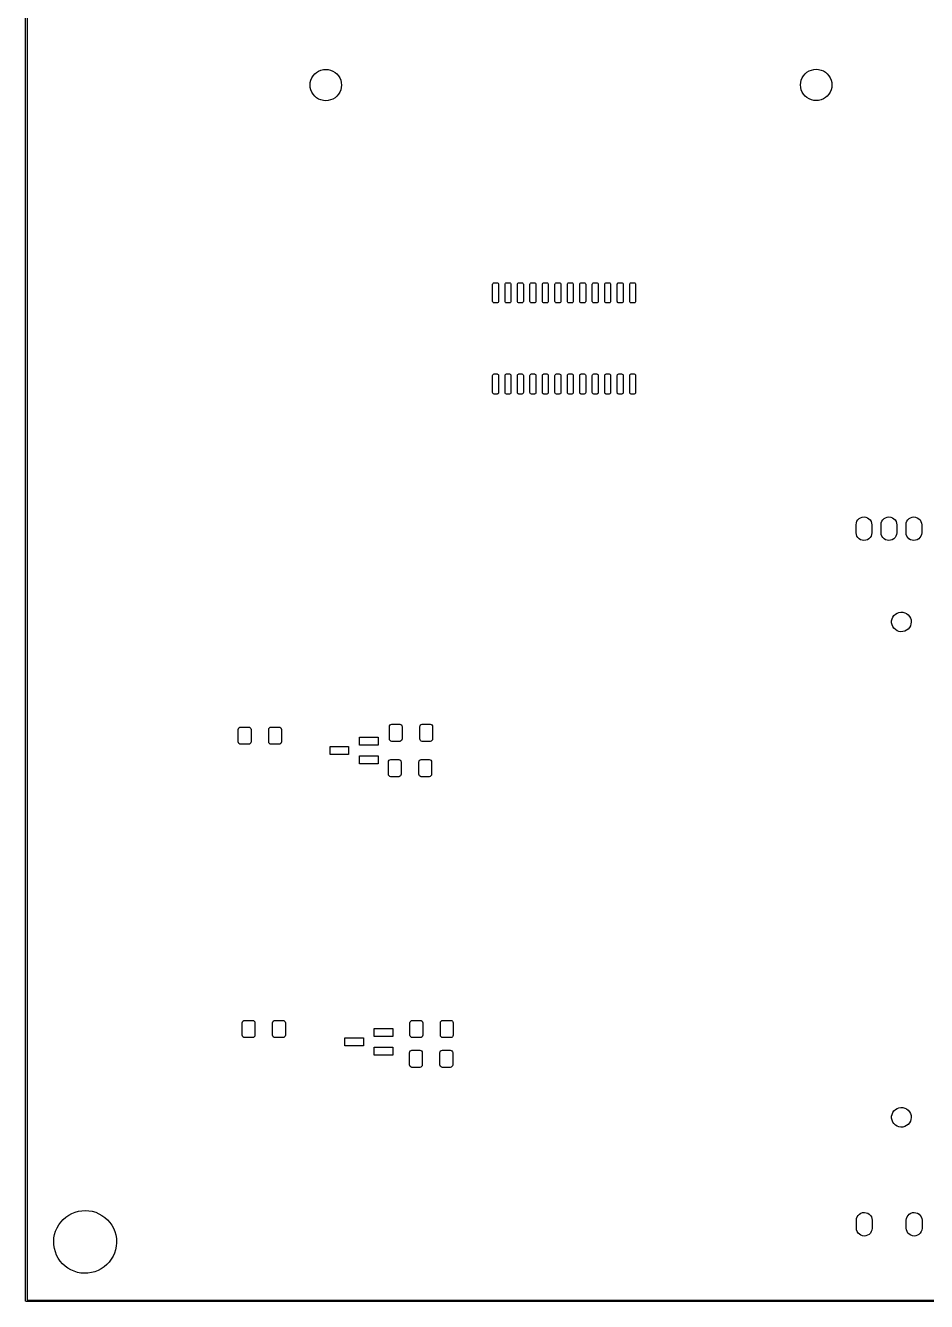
# Model space of a CAD drawing. Extents: x 0 to 360, y 0 to 260.
# Drawn here: x -0.1 to 91.7, y -0.1 to 130 of the extents above; entities that cross this region are included whole.
import ezdxf

# ---------------------------------------------------------------- set-up
doc = ezdxf.new("R2010")
doc.units = 0
doc.layers.add('BLACK', color=7, linetype='CONTINUOUS')

msp = doc.modelspace()

# ---------------------------------------------------------------- linework, layer by layer
at = {"layer": 'BLACK', "linetype": 'CONTINUOUS'}
for p, q in [((-0.075, 0), (-0.075, 260)), ((0.075, 259.925), (0.075, 0.075)), ((29.2256, 124.87), (29.3886, 125.061)), ((29.3886, 125.061), (29.5795, 125.224)), ((29.5795, 125.224), (29.7936, 125.356)), ((29.7936, 125.356), (30.0256, 125.452)), ((30.0256, 125.452), (30.2697, 125.51)), ((30.2697, 125.51), (30.52, 125.53)), ((30.52, 125.53), (30.7703, 125.51)), ((30.7703, 125.51), (31.0144, 125.452)), ((31.0144, 125.452), (31.2464, 125.356)), ((31.2464, 125.356), (31.4605, 125.224)), ((31.4605, 125.224), (31.6514, 125.061)), ((31.6514, 125.061), (31.8144, 124.87)), ((79.0644, 124.666), (79.1956, 124.88)), ((79.1956, 124.88), (79.3586, 125.071)), ((79.3586, 125.071), (79.5495, 125.234)), ((79.5495, 125.234), (79.7636, 125.366)), ((79.7636, 125.366), (79.9956, 125.462)), ((79.9956, 125.462), (80.2397, 125.52)), ((80.2397, 125.52), (80.49, 125.54)), ((80.49, 125.54), (80.7403, 125.52)), ((80.7403, 125.52), (80.9844, 125.462)), ((80.9844, 125.462), (81.2164, 125.366)), ((81.2164, 125.366), (81.4305, 125.234)), ((81.4305, 125.234), (81.6214, 125.071)), ((81.6214, 125.071), (81.7844, 124.88)), ((81.7844, 124.88), (81.9156, 124.666)), ((28.92, 123.93), (28.9397, 124.18)), ((28.9397, 123.68), (28.92, 123.93)), ((28.9397, 124.18), (28.9983, 124.424)), ((28.9983, 123.436), (28.9397, 123.68)), ((28.9983, 124.424), (29.0944, 124.656)), ((29.0944, 124.656), (29.2256, 124.87)), ((31.8144, 124.87), (31.9456, 124.656)), ((31.9456, 124.656), (32.0417, 124.424)), ((32.0417, 124.424), (32.1003, 124.18)), ((32.1003, 123.68), (32.0417, 123.436)), ((32.1003, 124.18), (32.12, 123.93)), ((32.12, 123.93), (32.1003, 123.68)), ((78.89, 123.94), (78.9097, 124.19)), ((78.9097, 123.69), (78.89, 123.94)), ((78.9097, 124.19), (78.9683, 124.434)), ((78.9683, 123.446), (78.9097, 123.69)), ((78.9683, 124.434), (79.0644, 124.666)), ((81.9156, 124.666), (82.0117, 124.434)), ((82.0117, 124.434), (82.0703, 124.19)), ((82.0703, 123.69), (82.0117, 123.446)), ((82.0703, 124.19), (82.09, 123.94)), ((82.09, 123.94), (82.0703, 123.69)), ((29.0944, 123.204), (28.9983, 123.436)), ((29.2256, 122.99), (29.0944, 123.204)), ((29.3886, 122.799), (29.2256, 122.99)), ((29.5795, 122.636), (29.3886, 122.799)), ((29.7936, 122.504), (29.5795, 122.636)), ((30.0256, 122.408), (29.7936, 122.504)), ((30.2697, 122.35), (30.0256, 122.408)), ((30.52, 122.33), (30.2697, 122.35)), ((30.7703, 122.35), (30.52, 122.33)), ((31.0144, 122.408), (30.7703, 122.35)), ((31.2464, 122.504), (31.0144, 122.408)), ((31.4605, 122.636), (31.2464, 122.504)), ((31.6514, 122.799), (31.4605, 122.636)), ((31.8144, 122.99), (31.6514, 122.799)), ((31.9456, 123.204), (31.8144, 122.99)), ((32.0417, 123.436), (31.9456, 123.204)), ((79.0644, 123.214), (78.9683, 123.446)), ((79.1956, 123), (79.0644, 123.214)), ((79.3586, 122.809), (79.1956, 123)), ((79.5495, 122.646), (79.3586, 122.809)), ((79.7636, 122.514), (79.5495, 122.646)), ((79.9956, 122.418), (79.7636, 122.514)), ((80.2397, 122.36), (79.9956, 122.418)), ((80.49, 122.34), (80.2397, 122.36)), ((80.7403, 122.36), (80.49, 122.34)), ((80.9844, 122.418), (80.7403, 122.36)), ((81.2164, 122.514), (80.9844, 122.418)), ((81.4305, 122.646), (81.2164, 122.514)), ((81.6214, 122.809), (81.4305, 122.646)), ((81.7844, 123), (81.6214, 122.809)), ((81.9156, 123.214), (81.7844, 123)), ((82.0117, 123.446), (81.9156, 123.214)), ((47.515, 103.625), (47.5264, 103.682)), ((47.515, 101.875), (47.515, 103.625)), ((47.5264, 103.682), (47.5589, 103.731)), ((47.5589, 103.731), (47.6076, 103.764)), ((47.6076, 103.764), (47.665, 103.775)), ((47.665, 103.775), (47.965, 103.775)), ((47.965, 103.775), (48.0224, 103.764)), ((48.0224, 103.764), (48.0711, 103.731)), ((48.0711, 103.731), (48.1036, 103.682)), ((48.1036, 103.682), (48.115, 103.625)), ((48.115, 103.625), (48.115, 101.875)), ((48.785, 103.625), (48.7964, 103.682)), ((48.785, 101.875), (48.785, 103.625)), ((48.7964, 103.682), (48.8289, 103.731)), ((48.8289, 103.731), (48.8776, 103.764)), ((48.8776, 103.764), (48.935, 103.775)), ((48.935, 103.775), (49.235, 103.775)), ((49.235, 103.775), (49.2924, 103.764)), ((49.2924, 103.764), (49.3411, 103.731)), ((49.3411, 103.731), (49.3736, 103.682)), ((49.3736, 103.682), (49.385, 103.625)), ((49.385, 103.625), (49.385, 101.875)), ((50.055, 103.625), (50.0664, 103.682)), ((50.055, 101.875), (50.055, 103.625)), ((50.0664, 103.682), (50.0989, 103.731)), ((50.0989, 103.731), (50.1476, 103.764)), ((50.1476, 103.764), (50.205, 103.775)), ((50.205, 103.775), (50.505, 103.775)), ((50.505, 103.775), (50.5624, 103.764)), ((50.5624, 103.764), (50.6111, 103.731)), ((50.6111, 103.731), (50.6436, 103.682)), ((50.6436, 103.682), (50.655, 103.625)), ((50.655, 103.625), (50.655, 101.875)), ((51.325, 103.625), (51.3364, 103.682)), ((51.325, 101.875), (51.325, 103.625)), ((51.3364, 103.682), (51.3689, 103.731)), ((51.3689, 103.731), (51.4176, 103.764)), ((51.4176, 103.764), (51.475, 103.775)), ((51.475, 103.775), (51.775, 103.775)), ((51.775, 103.775), (51.8324, 103.764)), ((51.8324, 103.764), (51.8811, 103.731)), ((51.8811, 103.731), (51.9136, 103.682)), ((51.9136, 103.682), (51.925, 103.625)), ((51.925, 103.625), (51.925, 101.875)), ((52.595, 103.625), (52.6064, 103.682)), ((52.595, 101.875), (52.595, 103.625)), ((52.6064, 103.682), (52.6389, 103.731)), ((52.6389, 103.731), (52.6876, 103.764)), ((52.6876, 103.764), (52.745, 103.775)), ((52.745, 103.775), (53.045, 103.775)), ((53.045, 103.775), (53.1024, 103.764)), ((53.1024, 103.764), (53.1511, 103.731)), ((53.1511, 103.731), (53.1836, 103.682)), ((53.1836, 103.682), (53.195, 103.625)), ((53.195, 103.625), (53.195, 101.875)), ((53.865, 103.625), (53.8764, 103.682)), ((53.865, 101.875), (53.865, 103.625)), ((53.8764, 103.682), (53.9089, 103.731)), ((53.9089, 103.731), (53.9576, 103.764)), ((53.9576, 103.764), (54.015, 103.775)), ((54.015, 103.775), (54.315, 103.775)), ((54.315, 103.775), (54.3724, 103.764)), ((54.3724, 103.764), (54.4211, 103.731)), ((54.4211, 103.731), (54.4536, 103.682)), ((54.4536, 103.682), (54.465, 103.625)), ((54.465, 103.625), (54.465, 101.875)), ((55.135, 103.625), (55.1464, 103.682)), ((55.135, 101.875), (55.135, 103.625)), ((55.1464, 103.682), (55.1789, 103.731)), ((55.1789, 103.731), (55.2276, 103.764)), ((55.2276, 103.764), (55.285, 103.775)), ((55.285, 103.775), (55.585, 103.775)), ((55.585, 103.775), (55.6424, 103.764)), ((55.6424, 103.764), (55.6911, 103.731)), ((55.6911, 103.731), (55.7236, 103.682)), ((55.7236, 103.682), (55.735, 103.625)), ((55.735, 103.625), (55.735, 101.875)), ((56.405, 103.625), (56.4164, 103.682)), ((56.405, 101.875), (56.405, 103.625)), ((56.4164, 103.682), (56.4489, 103.731)), ((56.4489, 103.731), (56.4976, 103.764)), ((56.4976, 103.764), (56.555, 103.775)), ((56.555, 103.775), (56.855, 103.775)), ((56.855, 103.775), (56.9124, 103.764)), ((56.9124, 103.764), (56.9611, 103.731)), ((56.9611, 103.731), (56.9936, 103.682)), ((56.9936, 103.682), (57.005, 103.625)), ((57.005, 103.625), (57.005, 101.875)), ((57.675, 103.625), (57.6864, 103.682)), ((57.675, 101.875), (57.675, 103.625)), ((57.6864, 103.682), (57.7189, 103.731)), ((57.7189, 103.731), (57.7676, 103.764)), ((57.7676, 103.764), (57.825, 103.775)), ((57.825, 103.775), (58.125, 103.775)), ((58.125, 103.775), (58.1824, 103.764)), ((58.1824, 103.764), (58.2311, 103.731)), ((58.2311, 103.731), (58.2636, 103.682)), ((58.2636, 103.682), (58.275, 103.625)), ((58.275, 103.625), (58.275, 101.875)), ((58.945, 103.625), (58.9564, 103.682)), ((58.945, 101.875), (58.945, 103.625)), ((58.9564, 103.682), (58.9889, 103.731)), ((58.9889, 103.731), (59.0376, 103.764)), ((59.0376, 103.764), (59.095, 103.775)), ((59.095, 103.775), (59.395, 103.775)), ((59.395, 103.775), (59.4524, 103.764)), ((59.4524, 103.764), (59.5011, 103.731)), ((59.5011, 103.731), (59.5336, 103.682)), ((59.5336, 103.682), (59.545, 103.625)), ((59.545, 103.625), (59.545, 101.875)), ((60.215, 103.625), (60.2264, 103.682)), ((60.215, 101.875), (60.215, 103.625)), ((60.2264, 103.682), (60.2589, 103.731)), ((60.2589, 103.731), (60.3076, 103.764)), ((60.3076, 103.764), (60.365, 103.775)), ((60.365, 103.775), (60.665, 103.775)), ((60.665, 103.775), (60.7224, 103.764)), ((60.7224, 103.764), (60.7711, 103.731)), ((60.7711, 103.731), (60.8036, 103.682)), ((60.8036, 103.682), (60.815, 103.625)), ((60.815, 103.625), (60.815, 101.875)), ((61.485, 103.625), (61.4964, 103.682)), ((61.485, 101.875), (61.485, 103.625)), ((61.4964, 103.682), (61.5289, 103.731)), ((61.5289, 103.731), (61.5776, 103.764)), ((61.5776, 103.764), (61.635, 103.775)), ((61.635, 103.775), (61.935, 103.775)), ((61.935, 103.775), (61.9924, 103.764)), ((61.9924, 103.764), (62.0411, 103.731)), ((62.0411, 103.731), (62.0736, 103.682)), ((62.0736, 103.682), (62.085, 103.625)), ((62.085, 103.625), (62.085, 101.875)), ((47.5264, 101.818), (47.515, 101.875)), ((47.5589, 101.769), (47.5264, 101.818)), ((47.6076, 101.736), (47.5589, 101.769)), ((47.665, 101.725), (47.6076, 101.736)), ((47.965, 101.725), (47.665, 101.725)), ((48.0224, 101.736), (47.965, 101.725)), ((48.0711, 101.769), (48.0224, 101.736)), ((48.1036, 101.818), (48.0711, 101.769)), ((48.115, 101.875), (48.1036, 101.818)), ((48.7964, 101.818), (48.785, 101.875)), ((48.8289, 101.769), (48.7964, 101.818)), ((48.8776, 101.736), (48.8289, 101.769)), ((48.935, 101.725), (48.8776, 101.736)), ((49.235, 101.725), (48.935, 101.725)), ((49.2924, 101.736), (49.235, 101.725)), ((49.3411, 101.769), (49.2924, 101.736)), ((49.3736, 101.818), (49.3411, 101.769)), ((49.385, 101.875), (49.3736, 101.818)), ((50.0664, 101.818), (50.055, 101.875)), ((50.0989, 101.769), (50.0664, 101.818)), ((50.1476, 101.736), (50.0989, 101.769)), ((50.205, 101.725), (50.1476, 101.736)), ((50.505, 101.725), (50.205, 101.725)), ((50.5624, 101.736), (50.505, 101.725)), ((50.6111, 101.769), (50.5624, 101.736)), ((50.6436, 101.818), (50.6111, 101.769)), ((50.655, 101.875), (50.6436, 101.818)), ((51.3364, 101.818), (51.325, 101.875)), ((51.3689, 101.769), (51.3364, 101.818)), ((51.4176, 101.736), (51.3689, 101.769)), ((51.475, 101.725), (51.4176, 101.736)), ((51.775, 101.725), (51.475, 101.725)), ((51.8324, 101.736), (51.775, 101.725)), ((51.8811, 101.769), (51.8324, 101.736)), ((51.9136, 101.818), (51.8811, 101.769)), ((51.925, 101.875), (51.9136, 101.818)), ((52.6064, 101.818), (52.595, 101.875)), ((52.6389, 101.769), (52.6064, 101.818)), ((52.6876, 101.736), (52.6389, 101.769)), ((52.745, 101.725), (52.6876, 101.736)), ((53.045, 101.725), (52.745, 101.725)), ((53.1024, 101.736), (53.045, 101.725)), ((53.1511, 101.769), (53.1024, 101.736)), ((53.1836, 101.818), (53.1511, 101.769)), ((53.195, 101.875), (53.1836, 101.818)), ((53.8764, 101.818), (53.865, 101.875)), ((53.9089, 101.769), (53.8764, 101.818)), ((53.9576, 101.736), (53.9089, 101.769)), ((54.015, 101.725), (53.9576, 101.736)), ((54.315, 101.725), (54.015, 101.725)), ((54.3724, 101.736), (54.315, 101.725)), ((54.4211, 101.769), (54.3724, 101.736)), ((54.4536, 101.818), (54.4211, 101.769)), ((54.465, 101.875), (54.4536, 101.818)), ((55.1464, 101.818), (55.135, 101.875)), ((55.1789, 101.769), (55.1464, 101.818)), ((55.2276, 101.736), (55.1789, 101.769)), ((55.285, 101.725), (55.2276, 101.736)), ((55.585, 101.725), (55.285, 101.725)), ((55.6424, 101.736), (55.585, 101.725)), ((55.6911, 101.769), (55.6424, 101.736)), ((55.7236, 101.818), (55.6911, 101.769)), ((55.735, 101.875), (55.7236, 101.818)), ((56.4164, 101.818), (56.405, 101.875)), ((56.4489, 101.769), (56.4164, 101.818)), ((56.4976, 101.736), (56.4489, 101.769)), ((56.555, 101.725), (56.4976, 101.736)), ((56.855, 101.725), (56.555, 101.725)), ((56.9124, 101.736), (56.855, 101.725)), ((56.9611, 101.769), (56.9124, 101.736)), ((56.9936, 101.818), (56.9611, 101.769)), ((57.005, 101.875), (56.9936, 101.818)), ((57.6864, 101.818), (57.675, 101.875)), ((57.7189, 101.769), (57.6864, 101.818)), ((57.7676, 101.736), (57.7189, 101.769)), ((57.825, 101.725), (57.7676, 101.736)), ((58.125, 101.725), (57.825, 101.725)), ((58.1824, 101.736), (58.125, 101.725)), ((58.2311, 101.769), (58.1824, 101.736)), ((58.2636, 101.818), (58.2311, 101.769)), ((58.275, 101.875), (58.2636, 101.818)), ((58.9564, 101.818), (58.945, 101.875)), ((58.9889, 101.769), (58.9564, 101.818)), ((59.0376, 101.736), (58.9889, 101.769)), ((59.095, 101.725), (59.0376, 101.736)), ((59.395, 101.725), (59.095, 101.725)), ((59.4524, 101.736), (59.395, 101.725)), ((59.5011, 101.769), (59.4524, 101.736)), ((59.5336, 101.818), (59.5011, 101.769)), ((59.545, 101.875), (59.5336, 101.818)), ((60.2264, 101.818), (60.215, 101.875)), ((60.2589, 101.769), (60.2264, 101.818)), ((60.3076, 101.736), (60.2589, 101.769)), ((60.365, 101.725), (60.3076, 101.736)), ((60.665, 101.725), (60.365, 101.725)), ((60.7224, 101.736), (60.665, 101.725)), ((60.7711, 101.769), (60.7224, 101.736)), ((60.8036, 101.818), (60.7711, 101.769)), ((60.815, 101.875), (60.8036, 101.818)), ((61.4964, 101.818), (61.485, 101.875)), ((61.5289, 101.769), (61.4964, 101.818)), ((61.5776, 101.736), (61.5289, 101.769)), ((61.635, 101.725), (61.5776, 101.736)), ((61.935, 101.725), (61.635, 101.725)), ((61.9924, 101.736), (61.935, 101.725)), ((62.0411, 101.769), (61.9924, 101.736)), ((62.0736, 101.818), (62.0411, 101.769)), ((62.085, 101.875), (62.0736, 101.818)), ((47.515, 94.325), (47.5264, 94.3824)), ((47.515, 92.575), (47.515, 94.325)), ((47.5264, 94.3824), (47.5589, 94.4311)), ((47.5589, 94.4311), (47.6076, 94.4636)), ((47.6076, 94.4636), (47.665, 94.475)), ((47.665, 94.475), (47.965, 94.475)), ((47.965, 94.475), (48.0224, 94.4636)), ((48.0224, 94.4636), (48.0711, 94.4311)), ((48.0711, 94.4311), (48.1036, 94.3824)), ((48.1036, 94.3824), (48.115, 94.325)), ((48.115, 94.325), (48.115, 92.575)), ((48.785, 94.325), (48.7964, 94.3824)), ((48.785, 92.575), (48.785, 94.325)), ((48.7964, 94.3824), (48.8289, 94.4311)), ((48.8289, 94.4311), (48.8776, 94.4636)), ((48.8776, 94.4636), (48.935, 94.475)), ((48.935, 94.475), (49.235, 94.475)), ((49.235, 94.475), (49.2924, 94.4636)), ((49.2924, 94.4636), (49.3411, 94.4311)), ((49.3411, 94.4311), (49.3736, 94.3824)), ((49.3736, 94.3824), (49.385, 94.325)), ((49.385, 94.325), (49.385, 92.575)), ((50.055, 94.325), (50.0664, 94.3824)), ((50.055, 92.575), (50.055, 94.325)), ((50.0664, 94.3824), (50.0989, 94.4311)), ((50.0989, 94.4311), (50.1476, 94.4636)), ((50.1476, 94.4636), (50.205, 94.475)), ((50.205, 94.475), (50.505, 94.475)), ((50.505, 94.475), (50.5624, 94.4636)), ((50.5624, 94.4636), (50.6111, 94.4311)), ((50.6111, 94.4311), (50.6436, 94.3824)), ((50.6436, 94.3824), (50.655, 94.325)), ((50.655, 94.325), (50.655, 92.575)), ((51.325, 94.325), (51.3364, 94.3824)), ((51.325, 92.575), (51.325, 94.325)), ((51.3364, 94.3824), (51.3689, 94.4311)), ((51.3689, 94.4311), (51.4176, 94.4636)), ((51.4176, 94.4636), (51.475, 94.475)), ((51.475, 94.475), (51.775, 94.475)), ((51.775, 94.475), (51.8324, 94.4636)), ((51.8324, 94.4636), (51.8811, 94.4311)), ((51.8811, 94.4311), (51.9136, 94.3824)), ((51.9136, 94.3824), (51.925, 94.325)), ((51.925, 94.325), (51.925, 92.575)), ((52.595, 94.325), (52.6064, 94.3824)), ((52.595, 92.575), (52.595, 94.325)), ((52.6064, 94.3824), (52.6389, 94.4311)), ((52.6389, 94.4311), (52.6876, 94.4636)), ((52.6876, 94.4636), (52.745, 94.475)), ((52.745, 94.475), (53.045, 94.475)), ((53.045, 94.475), (53.1024, 94.4636)), ((53.1024, 94.4636), (53.1511, 94.4311)), ((53.1511, 94.4311), (53.1836, 94.3824)), ((53.1836, 94.3824), (53.195, 94.325)), ((53.195, 94.325), (53.195, 92.575)), ((53.865, 94.325), (53.8764, 94.3824)), ((53.865, 92.575), (53.865, 94.325)), ((53.8764, 94.3824), (53.9089, 94.4311)), ((53.9089, 94.4311), (53.9576, 94.4636)), ((53.9576, 94.4636), (54.015, 94.475)), ((54.015, 94.475), (54.315, 94.475)), ((54.315, 94.475), (54.3724, 94.4636)), ((54.3724, 94.4636), (54.4211, 94.4311)), ((54.4211, 94.4311), (54.4536, 94.3824)), ((54.4536, 94.3824), (54.465, 94.325)), ((54.465, 94.325), (54.465, 92.575)), ((55.135, 94.325), (55.1464, 94.3824)), ((55.135, 92.575), (55.135, 94.325)), ((55.1464, 94.3824), (55.1789, 94.4311)), ((55.1789, 94.4311), (55.2276, 94.4636)), ((55.2276, 94.4636), (55.285, 94.475)), ((55.285, 94.475), (55.585, 94.475)), ((55.585, 94.475), (55.6424, 94.4636)), ((55.6424, 94.4636), (55.6911, 94.4311)), ((55.6911, 94.4311), (55.7236, 94.3824)), ((55.7236, 94.3824), (55.735, 94.325)), ((55.735, 94.325), (55.735, 92.575)), ((56.405, 94.325), (56.4164, 94.3824)), ((56.405, 92.575), (56.405, 94.325)), ((56.4164, 94.3824), (56.4489, 94.4311)), ((56.4489, 94.4311), (56.4976, 94.4636)), ((56.4976, 94.4636), (56.555, 94.475)), ((56.555, 94.475), (56.855, 94.475)), ((56.855, 94.475), (56.9124, 94.4636)), ((56.9124, 94.4636), (56.9611, 94.4311)), ((56.9611, 94.4311), (56.9936, 94.3824)), ((56.9936, 94.3824), (57.005, 94.325)), ((57.005, 94.325), (57.005, 92.575)), ((57.675, 94.325), (57.6864, 94.3824)), ((57.675, 92.575), (57.675, 94.325)), ((57.6864, 94.3824), (57.7189, 94.4311)), ((57.7189, 94.4311), (57.7676, 94.4636)), ((57.7676, 94.4636), (57.825, 94.475)), ((57.825, 94.475), (58.125, 94.475)), ((58.125, 94.475), (58.1824, 94.4636)), ((58.1824, 94.4636), (58.2311, 94.4311)), ((58.2311, 94.4311), (58.2636, 94.3824)), ((58.2636, 94.3824), (58.275, 94.325)), ((58.275, 94.325), (58.275, 92.575)), ((58.945, 94.325), (58.9564, 94.3824)), ((58.945, 92.575), (58.945, 94.325)), ((58.9564, 94.3824), (58.9889, 94.4311)), ((58.9889, 94.4311), (59.0376, 94.4636)), ((59.0376, 94.4636), (59.095, 94.475)), ((59.095, 94.475), (59.395, 94.475)), ((59.395, 94.475), (59.4524, 94.4636)), ((59.4524, 94.4636), (59.5011, 94.4311)), ((59.5011, 94.4311), (59.5336, 94.3824)), ((59.5336, 94.3824), (59.545, 94.325)), ((59.545, 94.325), (59.545, 92.575)), ((60.215, 94.325), (60.2264, 94.3824)), ((60.215, 92.575), (60.215, 94.325)), ((60.2264, 94.3824), (60.2589, 94.4311)), ((60.2589, 94.4311), (60.3076, 94.4636)), ((60.3076, 94.4636), (60.365, 94.475)), ((60.365, 94.475), (60.665, 94.475)), ((60.665, 94.475), (60.7224, 94.4636)), ((60.7224, 94.4636), (60.7711, 94.4311)), ((60.7711, 94.4311), (60.8036, 94.3824)), ((60.8036, 94.3824), (60.815, 94.325)), ((60.815, 94.325), (60.815, 92.575)), ((61.485, 94.325), (61.4964, 94.3824)), ((61.485, 92.575), (61.485, 94.325)), ((61.4964, 94.3824), (61.5289, 94.4311)), ((61.5289, 94.4311), (61.5776, 94.4636)), ((61.5776, 94.4636), (61.635, 94.475)), ((61.635, 94.475), (61.935, 94.475)), ((61.935, 94.475), (61.9924, 94.4636)), ((61.9924, 94.4636), (62.0411, 94.4311)), ((62.0411, 94.4311), (62.0736, 94.3824)), ((62.0736, 94.3824), (62.085, 94.325)), ((62.085, 94.325), (62.085, 92.575)), ((47.5264, 92.5176), (47.515, 92.575)), ((47.5589, 92.4689), (47.5264, 92.5176)), ((47.6076, 92.4364), (47.5589, 92.4689)), ((47.665, 92.425), (47.6076, 92.4364)), ((47.965, 92.425), (47.665, 92.425)), ((48.0224, 92.4364), (47.965, 92.425)), ((48.0711, 92.4689), (48.0224, 92.4364)), ((48.1036, 92.5176), (48.0711, 92.4689)), ((48.115, 92.575), (48.1036, 92.5176)), ((48.7964, 92.5176), (48.785, 92.575)), ((48.8289, 92.4689), (48.7964, 92.5176)), ((48.8776, 92.4364), (48.8289, 92.4689)), ((48.935, 92.425), (48.8776, 92.4364)), ((49.235, 92.425), (48.935, 92.425)), ((49.2924, 92.4364), (49.235, 92.425)), ((49.3411, 92.4689), (49.2924, 92.4364)), ((49.3736, 92.5176), (49.3411, 92.4689)), ((49.385, 92.575), (49.3736, 92.5176)), ((50.0664, 92.5176), (50.055, 92.575)), ((50.0989, 92.4689), (50.0664, 92.5176)), ((50.1476, 92.4364), (50.0989, 92.4689)), ((50.205, 92.425), (50.1476, 92.4364)), ((50.505, 92.425), (50.205, 92.425)), ((50.5624, 92.4364), (50.505, 92.425)), ((50.6111, 92.4689), (50.5624, 92.4364)), ((50.6436, 92.5176), (50.6111, 92.4689)), ((50.655, 92.575), (50.6436, 92.5176)), ((51.3364, 92.5176), (51.325, 92.575)), ((51.3689, 92.4689), (51.3364, 92.5176)), ((51.4176, 92.4364), (51.3689, 92.4689)), ((51.475, 92.425), (51.4176, 92.4364)), ((51.775, 92.425), (51.475, 92.425)), ((51.8324, 92.4364), (51.775, 92.425)), ((51.8811, 92.4689), (51.8324, 92.4364)), ((51.9136, 92.5176), (51.8811, 92.4689)), ((51.925, 92.575), (51.9136, 92.5176)), ((52.6064, 92.5176), (52.595, 92.575)), ((52.6389, 92.4689), (52.6064, 92.5176)), ((52.6876, 92.4364), (52.6389, 92.4689)), ((52.745, 92.425), (52.6876, 92.4364)), ((53.045, 92.425), (52.745, 92.425)), ((53.1024, 92.4364), (53.045, 92.425)), ((53.1511, 92.4689), (53.1024, 92.4364)), ((53.1836, 92.5176), (53.1511, 92.4689)), ((53.195, 92.575), (53.1836, 92.5176)), ((53.8764, 92.5176), (53.865, 92.575)), ((53.9089, 92.4689), (53.8764, 92.5176)), ((53.9576, 92.4364), (53.9089, 92.4689)), ((54.015, 92.425), (53.9576, 92.4364)), ((54.315, 92.425), (54.015, 92.425)), ((54.3724, 92.4364), (54.315, 92.425)), ((54.4211, 92.4689), (54.3724, 92.4364)), ((54.4536, 92.5176), (54.4211, 92.4689)), ((54.465, 92.575), (54.4536, 92.5176)), ((55.1464, 92.5176), (55.135, 92.575)), ((55.1789, 92.4689), (55.1464, 92.5176)), ((55.2276, 92.4364), (55.1789, 92.4689)), ((55.285, 92.425), (55.2276, 92.4364)), ((55.585, 92.425), (55.285, 92.425)), ((55.6424, 92.4364), (55.585, 92.425)), ((55.6911, 92.4689), (55.6424, 92.4364)), ((55.7236, 92.5176), (55.6911, 92.4689)), ((55.735, 92.575), (55.7236, 92.5176)), ((56.4164, 92.5176), (56.405, 92.575)), ((56.4489, 92.4689), (56.4164, 92.5176)), ((56.4976, 92.4364), (56.4489, 92.4689)), ((56.555, 92.425), (56.4976, 92.4364)), ((56.855, 92.425), (56.555, 92.425)), ((56.9124, 92.4364), (56.855, 92.425)), ((56.9611, 92.4689), (56.9124, 92.4364)), ((56.9936, 92.5176), (56.9611, 92.4689)), ((57.005, 92.575), (56.9936, 92.5176)), ((57.6864, 92.5176), (57.675, 92.575)), ((57.7189, 92.4689), (57.6864, 92.5176)), ((57.7676, 92.4364), (57.7189, 92.4689)), ((57.825, 92.425), (57.7676, 92.4364)), ((58.125, 92.425), (57.825, 92.425)), ((58.1824, 92.4364), (58.125, 92.425)), ((58.2311, 92.4689), (58.1824, 92.4364)), ((58.2636, 92.5176), (58.2311, 92.4689)), ((58.275, 92.575), (58.2636, 92.5176)), ((58.9564, 92.5176), (58.945, 92.575)), ((58.9889, 92.4689), (58.9564, 92.5176)), ((59.0376, 92.4364), (58.9889, 92.4689)), ((59.095, 92.425), (59.0376, 92.4364)), ((59.395, 92.425), (59.095, 92.425)), ((59.4524, 92.4364), (59.395, 92.425)), ((59.5011, 92.4689), (59.4524, 92.4364)), ((59.5336, 92.5176), (59.5011, 92.4689)), ((59.545, 92.575), (59.5336, 92.5176)), ((60.2264, 92.5176), (60.215, 92.575)), ((60.2589, 92.4689), (60.2264, 92.5176)), ((60.3076, 92.4364), (60.2589, 92.4689)), ((60.365, 92.425), (60.3076, 92.4364)), ((60.665, 92.425), (60.365, 92.425)), ((60.7224, 92.4364), (60.665, 92.425)), ((60.7711, 92.4689), (60.7224, 92.4364)), ((60.8036, 92.5176), (60.7711, 92.4689)), ((60.815, 92.575), (60.8036, 92.5176)), ((61.4964, 92.5176), (61.485, 92.575)), ((61.5289, 92.4689), (61.4964, 92.5176)), ((61.5776, 92.4364), (61.5289, 92.4689)), ((61.635, 92.425), (61.5776, 92.4364)), ((61.935, 92.425), (61.635, 92.425)), ((61.9924, 92.4364), (61.935, 92.425)), ((62.0411, 92.4689), (61.9924, 92.4364)), ((62.0736, 92.5176), (62.0411, 92.4689)), ((62.085, 92.575), (62.0736, 92.5176)), ((84.5824, 79.2881), (84.6434, 79.4557)), ((84.6434, 79.4557), (84.74, 79.6056)), ((84.74, 79.6056), (84.8675, 79.7304)), ((84.8675, 79.7304), (85.0194, 79.8239)), ((85.0194, 79.8239), (85.1882, 79.8813)), ((85.1882, 79.8813), (85.3656, 79.9)), ((85.3656, 79.9), (85.5427, 79.8789)), ((85.5427, 79.8789), (85.7107, 79.819)), ((85.7107, 79.819), (85.8613, 79.7235)), ((85.8613, 79.7235), (85.987, 79.5969)), ((85.987, 79.5969), (86.0815, 79.4457)), ((86.0815, 79.4457), (86.1401, 79.2772)), ((87.1224, 79.2881), (87.1834, 79.4557)), ((87.1834, 79.4557), (87.28, 79.6056)), ((87.28, 79.6056), (87.4075, 79.7304)), ((87.4075, 79.7304), (87.5594, 79.8239)), ((87.5594, 79.8239), (87.7282, 79.8813)), ((87.7282, 79.8813), (87.9056, 79.9)), ((87.9056, 79.9), (88.0827, 79.8789)), ((88.0827, 79.8789), (88.2507, 79.819)), ((88.2507, 79.819), (88.4013, 79.7235)), ((88.4013, 79.7235), (88.527, 79.5969)), ((88.527, 79.5969), (88.6215, 79.4457)), ((88.6215, 79.4457), (88.6801, 79.2772)), ((89.6624, 79.2881), (89.7234, 79.4557)), ((89.7234, 79.4557), (89.82, 79.6056)), ((89.82, 79.6056), (89.9475, 79.7304)), ((89.9475, 79.7304), (90.0994, 79.8239)), ((90.0994, 79.8239), (90.2682, 79.8813)), ((90.2682, 79.8813), (90.4456, 79.9)), ((90.4456, 79.9), (90.6227, 79.8789)), ((90.6227, 79.8789), (90.7907, 79.819)), ((90.7907, 79.819), (90.9413, 79.7235)), ((90.9413, 79.7235), (91.067, 79.5969)), ((91.067, 79.5969), (91.1615, 79.4457)), ((91.1615, 79.4457), (91.2201, 79.2772)), ((84.56, 79.1), (84.5601, 79.1112)), ((84.56, 78.3), (84.56, 79.1)), ((84.5799, 78.1228), (84.56, 78.3)), ((84.5601, 79.1112), (84.5824, 79.2881)), ((84.6385, 77.9543), (84.5799, 78.1228)), ((86.1376, 78.1119), (86.0766, 77.9443)), ((86.1599, 78.2888), (86.1376, 78.1119)), ((86.1401, 79.2772), (86.16, 79.1)), ((86.16, 78.3), (86.1599, 78.2888)), ((86.16, 79.1), (86.16, 78.3)), ((87.1, 79.1), (87.1001, 79.1112)), ((87.1, 78.3), (87.1, 79.1)), ((87.1199, 78.1228), (87.1, 78.3)), ((87.1001, 79.1112), (87.1224, 79.2881)), ((87.1785, 77.9543), (87.1199, 78.1228)), ((88.6776, 78.1119), (88.6166, 77.9443)), ((88.6999, 78.2888), (88.6776, 78.1119)), ((88.6801, 79.2772), (88.7, 79.1)), ((88.7, 78.3), (88.6999, 78.2888)), ((88.7, 79.1), (88.7, 78.3)), ((89.64, 79.1), (89.6401, 79.1112)), ((89.64, 78.3), (89.64, 79.1)), ((89.6599, 78.1228), (89.64, 78.3)), ((89.6401, 79.1112), (89.6624, 79.2881)), ((89.7185, 77.9543), (89.6599, 78.1228)), ((91.2176, 78.1119), (91.1566, 77.9443)), ((91.2399, 78.2888), (91.2176, 78.1119)), ((91.2201, 79.2772), (91.24, 79.1)), ((91.24, 78.3), (91.2399, 78.2888)), ((91.24, 79.1), (91.24, 78.3)), ((84.733, 77.8031), (84.6385, 77.9543)), ((84.8587, 77.6765), (84.733, 77.8031)), ((85.0093, 77.581), (84.8587, 77.6765)), ((85.1773, 77.5211), (85.0093, 77.581)), ((85.3544, 77.5), (85.1773, 77.5211)), ((85.5318, 77.5187), (85.3544, 77.5)), ((85.7006, 77.5761), (85.5318, 77.5187)), ((85.8525, 77.6696), (85.7006, 77.5761)), ((85.98, 77.7944), (85.8525, 77.6696)), ((86.0766, 77.9443), (85.98, 77.7944)), ((87.273, 77.8031), (87.1785, 77.9543)), ((87.3987, 77.6765), (87.273, 77.8031)), ((87.5493, 77.581), (87.3987, 77.6765)), ((87.7173, 77.5211), (87.5493, 77.581)), ((87.8944, 77.5), (87.7173, 77.5211)), ((88.0718, 77.5187), (87.8944, 77.5)), ((88.2406, 77.5761), (88.0718, 77.5187)), ((88.3925, 77.6696), (88.2406, 77.5761)), ((88.52, 77.7944), (88.3925, 77.6696)), ((88.6166, 77.9443), (88.52, 77.7944)), ((89.813, 77.8031), (89.7185, 77.9543)), ((89.9387, 77.6765), (89.813, 77.8031)), ((90.0893, 77.581), (89.9387, 77.6765)), ((90.2573, 77.5211), (90.0893, 77.581)), ((90.4344, 77.5), (90.2573, 77.5211)), ((90.6118, 77.5187), (90.4344, 77.5)), ((90.7806, 77.5761), (90.6118, 77.5187)), ((90.9325, 77.6696), (90.7806, 77.5761)), ((91.06, 77.7944), (90.9325, 77.6696)), ((91.1566, 77.9443), (91.06, 77.7944)), ((88.1748, 69.1024), (88.1755, 69.3045)), ((88.2147, 68.9043), (88.1748, 69.1024)), ((88.1755, 69.3045), (88.2168, 69.5024)), ((88.2168, 69.5024), (88.2971, 69.6879)), ((88.2971, 69.6879), (88.413, 69.8534)), ((88.413, 69.8534), (88.5599, 69.9923)), ((88.5599, 69.9923), (88.7316, 70.0988)), ((88.7316, 70.0988), (88.9213, 70.1686)), ((88.9213, 70.1686), (89.1212, 70.1988)), ((89.1212, 70.1988), (89.323, 70.1882)), ((89.323, 70.1882), (89.5186, 70.1373)), ((89.5186, 70.1373), (89.6999, 70.048)), ((89.6999, 70.048), (89.8596, 69.9242)), ((89.8596, 69.9242), (89.9911, 69.7707)), ((89.9911, 69.7707), (90.0891, 69.5939)), ((90.1481, 68.9921), (90.0864, 68.7997)), ((90.0891, 69.5939), (90.1496, 69.4011)), ((90.17, 69.193), (90.1481, 68.9921)), ((90.1496, 69.4011), (90.17, 69.2)), ((90.17, 69.2), (90.17, 69.193)), ((88.2937, 68.7182), (88.2147, 68.9043)), ((88.4085, 68.5519), (88.2937, 68.7182)), ((88.5543, 68.412), (88.4085, 68.5519)), ((88.7254, 68.3043), (88.5543, 68.412)), ((88.9146, 68.2332), (88.7254, 68.3043)), ((89.1142, 68.2016), (88.9146, 68.2332)), ((89.3161, 68.2107), (89.1142, 68.2016)), ((89.512, 68.2603), (89.3161, 68.2107)), ((89.694, 68.3483), (89.512, 68.2603)), ((89.8545, 68.471), (89.694, 68.3483)), ((89.9871, 68.6236), (89.8545, 68.471)), ((90.0864, 68.7997), (89.9871, 68.6236)), ((37, 58.525), (37.019, 58.6207)), ((37.019, 58.6207), (37.0732, 58.7018)), ((37.0732, 58.7018), (37.1543, 58.756)), ((37.1543, 58.756), (37.25, 58.775)), ((37.25, 58.775), (38.05, 58.775)), ((38.05, 58.775), (38.1457, 58.756)), ((38.1457, 58.756), (38.2268, 58.7018)), ((38.2268, 58.7018), (38.281, 58.6207)), ((38.281, 58.6207), (38.3, 58.525)), ((40.1, 58.525), (40.119, 58.6207)), ((40.119, 58.6207), (40.1732, 58.7018)), ((40.1732, 58.7018), (40.2543, 58.756)), ((40.2543, 58.756), (40.35, 58.775)), ((40.35, 58.775), (41.15, 58.775)), ((41.15, 58.775), (41.2457, 58.756)), ((41.2457, 58.756), (41.3268, 58.7018)), ((41.3268, 58.7018), (41.381, 58.6207)), ((41.381, 58.6207), (41.4, 58.525)), ((21.6, 58.225), (21.619, 58.3207)), ((21.6, 56.975), (21.6, 58.225)), ((21.619, 58.3207), (21.6732, 58.4018)), ((21.6732, 58.4018), (21.7543, 58.456)), ((21.7543, 58.456), (21.85, 58.475)), ((21.85, 58.475), (22.65, 58.475)), ((22.65, 58.475), (22.7457, 58.456)), ((22.7457, 58.456), (22.8268, 58.4018)), ((22.8268, 58.4018), (22.881, 58.3207)), ((22.881, 58.3207), (22.9, 58.225)), ((22.9, 58.225), (22.9, 56.975)), ((24.7, 58.225), (24.719, 58.3207)), ((24.7, 56.975), (24.7, 58.225)), ((24.719, 58.3207), (24.7732, 58.4018)), ((24.7732, 58.4018), (24.8543, 58.456)), ((24.8543, 58.456), (24.95, 58.475)), ((24.95, 58.475), (25.75, 58.475)), ((25.75, 58.475), (25.8457, 58.456)), ((25.8457, 58.456), (25.9268, 58.4018)), ((25.9268, 58.4018), (25.981, 58.3207)), ((25.981, 58.3207), (26, 58.225)), ((26, 58.225), (26, 56.975)), ((33.95, 56.65), (33.95, 57.45)), ((33.95, 57.45), (35.85, 57.45)), ((35.85, 57.45), (35.85, 56.65)), ((37, 57.275), (37, 58.525)), ((37.019, 57.1793), (37, 57.275)), ((38.3, 57.275), (38.281, 57.1793)), ((38.3, 58.525), (38.3, 57.275)), ((40.1, 57.275), (40.1, 58.525)), ((40.119, 57.1793), (40.1, 57.275)), ((41.4, 57.275), (41.381, 57.1793)), ((41.4, 58.525), (41.4, 57.275)), ((21.619, 56.8793), (21.6, 56.975)), ((21.6732, 56.7982), (21.619, 56.8793)), ((21.7543, 56.744), (21.6732, 56.7982)), ((21.85, 56.725), (21.7543, 56.744)), ((22.65, 56.725), (21.85, 56.725)), ((22.7457, 56.744), (22.65, 56.725)), ((22.8268, 56.7982), (22.7457, 56.744)), ((22.881, 56.8793), (22.8268, 56.7982)), ((22.9, 56.975), (22.881, 56.8793)), ((24.719, 56.8793), (24.7, 56.975)), ((24.7732, 56.7982), (24.719, 56.8793)), ((24.8543, 56.744), (24.7732, 56.7982)), ((24.95, 56.725), (24.8543, 56.744)), ((25.75, 56.725), (24.95, 56.725)), ((25.8457, 56.744), (25.75, 56.725)), ((25.9268, 56.7982), (25.8457, 56.744)), ((25.981, 56.8793), (25.9268, 56.7982)), ((26, 56.975), (25.981, 56.8793)), ((30.95, 55.7), (30.95, 56.5)), ((30.95, 56.5), (32.85, 56.5)), ((32.85, 56.5), (32.85, 55.7)), ((35.85, 56.65), (33.95, 56.65)), ((37.0732, 57.0982), (37.019, 57.1793)), ((37.1543, 57.044), (37.0732, 57.0982)), ((37.25, 57.025), (37.1543, 57.044)), ((38.05, 57.025), (37.25, 57.025)), ((38.1457, 57.044), (38.05, 57.025)), ((38.2268, 57.0982), (38.1457, 57.044)), ((38.281, 57.1793), (38.2268, 57.0982)), ((40.1732, 57.0982), (40.119, 57.1793)), ((40.2543, 57.044), (40.1732, 57.0982)), ((40.35, 57.025), (40.2543, 57.044)), ((41.15, 57.025), (40.35, 57.025)), ((41.2457, 57.044), (41.15, 57.025)), ((41.3268, 57.0982), (41.2457, 57.044)), ((41.381, 57.1793), (41.3268, 57.0982)), ((32.85, 55.7), (30.95, 55.7)), ((33.95, 54.75), (33.95, 55.55)), ((33.95, 55.55), (35.85, 55.55)), ((35.85, 54.75), (33.95, 54.75)), ((35.85, 55.55), (35.85, 54.75)), ((36.9, 54.925), (36.919, 55.0207)), ((36.9, 53.675), (36.9, 54.925)), ((36.919, 55.0207), (36.9732, 55.1018)), ((36.9732, 55.1018), (37.0543, 55.156)), ((37.0543, 55.156), (37.15, 55.175)), ((37.15, 55.175), (37.95, 55.175)), ((37.95, 55.175), (38.0457, 55.156)), ((38.0457, 55.156), (38.1268, 55.1018)), ((38.1268, 55.1018), (38.181, 55.0207)), ((38.181, 55.0207), (38.2, 54.925)), ((38.2, 54.925), (38.2, 53.675)), ((40, 54.925), (40.019, 55.0207)), ((40, 53.675), (40, 54.925)), ((40.019, 55.0207), (40.0732, 55.1018)), ((40.0732, 55.1018), (40.1543, 55.156)), ((40.1543, 55.156), (40.25, 55.175)), ((40.25, 55.175), (41.05, 55.175)), ((41.05, 55.175), (41.1457, 55.156)), ((41.1457, 55.156), (41.2268, 55.1018)), ((41.2268, 55.1018), (41.281, 55.0207)), ((41.281, 55.0207), (41.3, 54.925)), ((41.3, 54.925), (41.3, 53.675)), ((36.919, 53.5793), (36.9, 53.675)), ((36.9732, 53.4982), (36.919, 53.5793)), ((37.0543, 53.444), (36.9732, 53.4982)), ((37.15, 53.425), (37.0543, 53.444)), ((37.95, 53.425), (37.15, 53.425)), ((38.0457, 53.444), (37.95, 53.425)), ((38.1268, 53.4982), (38.0457, 53.444)), ((38.181, 53.5793), (38.1268, 53.4982)), ((38.2, 53.675), (38.181, 53.5793)), ((40.019, 53.5793), (40, 53.675)), ((40.0732, 53.4982), (40.019, 53.5793)), ((40.1543, 53.444), (40.0732, 53.4982)), ((40.25, 53.425), (40.1543, 53.444)), ((41.05, 53.425), (40.25, 53.425)), ((41.1457, 53.444), (41.05, 53.425)), ((41.2268, 53.4982), (41.1457, 53.444)), ((41.281, 53.5793), (41.2268, 53.4982)), ((41.3, 53.675), (41.281, 53.5793)), ((22, 28.325), (22.019, 28.4207)), ((22, 27.075), (22, 28.325)), ((22.019, 28.4207), (22.0732, 28.5018)), ((22.0732, 28.5018), (22.1543, 28.556)), ((22.1543, 28.556), (22.25, 28.575)), ((22.25, 28.575), (23.05, 28.575)), ((23.05, 28.575), (23.1457, 28.556)), ((23.1457, 28.556), (23.2268, 28.5018)), ((23.2268, 28.5018), (23.281, 28.4207)), ((23.281, 28.4207), (23.3, 28.325)), ((23.3, 28.325), (23.3, 27.075)), ((25.1, 28.325), (25.119, 28.4207)), ((25.1, 27.075), (25.1, 28.325)), ((25.119, 28.4207), (25.1732, 28.5018)), ((25.1732, 28.5018), (25.2543, 28.556)), ((25.2543, 28.556), (25.35, 28.575)), ((25.35, 28.575), (26.15, 28.575)), ((26.15, 28.575), (26.2457, 28.556)), ((26.2457, 28.556), (26.3268, 28.5018)), ((26.3268, 28.5018), (26.381, 28.4207)), ((26.381, 28.4207), (26.4, 28.325)), ((26.4, 28.325), (26.4, 27.075)), ((35.45, 26.95), (35.45, 27.75)), ((35.45, 27.75), (37.35, 27.75)), ((37.35, 27.75), (37.35, 26.95)), ((39.1, 28.325), (39.119, 28.4207)), ((39.1, 27.075), (39.1, 28.325)), ((39.119, 28.4207), (39.1732, 28.5018)), ((39.1732, 28.5018), (39.2543, 28.556)), ((39.2543, 28.556), (39.35, 28.575)), ((39.35, 28.575), (40.15, 28.575)), ((40.15, 28.575), (40.2457, 28.556)), ((40.2457, 28.556), (40.3268, 28.5018)), ((40.3268, 28.5018), (40.381, 28.4207)), ((40.381, 28.4207), (40.4, 28.325)), ((40.4, 28.325), (40.4, 27.075)), ((42.2, 28.325), (42.219, 28.4207)), ((42.2, 27.075), (42.2, 28.325)), ((42.219, 28.4207), (42.2732, 28.5018)), ((42.2732, 28.5018), (42.3543, 28.556)), ((42.3543, 28.556), (42.45, 28.575)), ((42.45, 28.575), (43.25, 28.575)), ((43.25, 28.575), (43.3457, 28.556)), ((43.3457, 28.556), (43.4268, 28.5018)), ((43.4268, 28.5018), (43.481, 28.4207)), ((43.481, 28.4207), (43.5, 28.325)), ((43.5, 28.325), (43.5, 27.075)), ((22.019, 26.9793), (22, 27.075)), ((22.0732, 26.8982), (22.019, 26.9793)), ((22.1543, 26.844), (22.0732, 26.8982)), ((22.25, 26.825), (22.1543, 26.844)), ((23.05, 26.825), (22.25, 26.825)), ((23.1457, 26.844), (23.05, 26.825)), ((23.2268, 26.8982), (23.1457, 26.844)), ((23.281, 26.9793), (23.2268, 26.8982)), ((23.3, 27.075), (23.281, 26.9793)), ((25.119, 26.9793), (25.1, 27.075)), ((25.1732, 26.8982), (25.119, 26.9793)), ((25.2543, 26.844), (25.1732, 26.8982)), ((25.35, 26.825), (25.2543, 26.844)), ((26.15, 26.825), (25.35, 26.825)), ((26.2457, 26.844), (26.15, 26.825)), ((26.3268, 26.8982), (26.2457, 26.844)), ((26.381, 26.9793), (26.3268, 26.8982)), ((26.4, 27.075), (26.381, 26.9793)), ((32.45, 26), (32.45, 26.8)), ((32.45, 26.8), (34.35, 26.8)), ((34.35, 26.8), (34.35, 26)), ((37.35, 26.95), (35.45, 26.95)), ((39.119, 26.9793), (39.1, 27.075)), ((39.1732, 26.8982), (39.119, 26.9793)), ((39.2543, 26.844), (39.1732, 26.8982)), ((39.35, 26.825), (39.2543, 26.844)), ((40.15, 26.825), (39.35, 26.825)), ((40.2457, 26.844), (40.15, 26.825)), ((40.3268, 26.8982), (40.2457, 26.844)), ((40.381, 26.9793), (40.3268, 26.8982)), ((40.4, 27.075), (40.381, 26.9793)), ((42.219, 26.9793), (42.2, 27.075)), ((42.2732, 26.8982), (42.219, 26.9793)), ((42.3543, 26.844), (42.2732, 26.8982)), ((42.45, 26.825), (42.3543, 26.844)), ((43.25, 26.825), (42.45, 26.825)), ((43.3457, 26.844), (43.25, 26.825)), ((43.4268, 26.8982), (43.3457, 26.844)), ((43.481, 26.9793), (43.4268, 26.8982)), ((43.5, 27.075), (43.481, 26.9793)), ((34.35, 26), (32.45, 26)), ((35.45, 25.05), (35.45, 25.85)), ((35.45, 25.85), (37.35, 25.85)), ((37.35, 25.05), (35.45, 25.05)), ((37.35, 25.85), (37.35, 25.05)), ((39.0486, 25.2908), (39.0676, 25.3865)), ((39.0486, 24.0408), (39.0486, 25.2908)), ((39.0676, 25.3865), (39.1218, 25.4676)), ((39.1218, 25.4676), (39.2029, 25.5218)), ((39.2029, 25.5218), (39.2986, 25.5408)), ((39.2986, 25.5408), (40.0986, 25.5408)), ((40.0986, 25.5408), (40.1943, 25.5218)), ((40.1943, 25.5218), (40.2754, 25.4676)), ((40.2754, 25.4676), (40.3296, 25.3865)), ((40.3296, 25.3865), (40.3486, 25.2908)), ((40.3486, 25.2908), (40.3486, 24.0408)), ((42.1486, 25.2908), (42.1676, 25.3865)), ((42.1486, 24.0408), (42.1486, 25.2908)), ((42.1676, 25.3865), (42.2218, 25.4676)), ((42.2218, 25.4676), (42.3029, 25.5218)), ((42.3029, 25.5218), (42.3986, 25.5408)), ((42.3986, 25.5408), (43.1986, 25.5408)), ((43.1986, 25.5408), (43.2943, 25.5218)), ((43.2943, 25.5218), (43.3754, 25.4676)), ((43.3754, 25.4676), (43.4296, 25.3865)), ((43.4296, 25.3865), (43.4486, 25.2908)), ((43.4486, 25.2908), (43.4486, 24.0408)), ((39.0676, 23.9451), (39.0486, 24.0408)), ((39.1218, 23.864), (39.0676, 23.9451)), ((39.2029, 23.8098), (39.1218, 23.864)), ((39.2986, 23.7908), (39.2029, 23.8098)), ((40.0986, 23.7908), (39.2986, 23.7908)), ((40.1943, 23.8098), (40.0986, 23.7908)), ((40.2754, 23.864), (40.1943, 23.8098)), ((40.3296, 23.9451), (40.2754, 23.864)), ((40.3486, 24.0408), (40.3296, 23.9451)), ((42.1676, 23.9451), (42.1486, 24.0408)), ((42.2218, 23.864), (42.1676, 23.9451)), ((42.3029, 23.8098), (42.2218, 23.864)), ((42.3986, 23.7908), (42.3029, 23.8098)), ((43.1986, 23.7908), (42.3986, 23.7908)), ((43.2943, 23.8098), (43.1986, 23.7908)), ((43.3754, 23.864), (43.2943, 23.8098)), ((43.4296, 23.9451), (43.3754, 23.864)), ((43.4486, 24.0408), (43.4296, 23.9451)), ((88.5599, 19.4923), (88.7316, 19.5988)), ((88.7316, 19.5988), (88.9213, 19.6686)), ((88.9213, 19.6686), (89.1212, 19.6988)), ((89.1212, 19.6988), (89.323, 19.6882)), ((89.323, 19.6882), (89.5186, 19.6373)), ((89.5186, 19.6373), (89.6999, 19.548)), ((89.6999, 19.548), (89.8596, 19.4242)), ((88.1748, 18.6024), (88.1755, 18.8045)), ((88.2147, 18.4043), (88.1748, 18.6024)), ((88.1755, 18.8045), (88.2168, 19.0024)), ((88.2937, 18.2182), (88.2147, 18.4043)), ((88.2168, 19.0024), (88.2971, 19.1879)), ((88.4085, 18.0519), (88.2937, 18.2182)), ((88.2971, 19.1879), (88.413, 19.3534)), ((88.413, 19.3534), (88.5599, 19.4923)), ((89.8596, 19.4242), (89.9911, 19.2707)), ((90.0864, 18.2997), (89.9871, 18.1236)), ((89.9911, 19.2707), (90.0891, 19.0939)), ((90.1481, 18.4921), (90.0864, 18.2997)), ((90.0891, 19.0939), (90.1496, 18.9011)), ((90.17, 18.693), (90.1481, 18.4921)), ((90.1496, 18.9011), (90.17, 18.7)), ((90.17, 18.7), (90.17, 18.693)), ((88.5543, 17.912), (88.4085, 18.0519)), ((88.7254, 17.8043), (88.5543, 17.912)), ((88.9146, 17.7332), (88.7254, 17.8043)), ((89.1142, 17.7016), (88.9146, 17.7332)), ((89.3161, 17.7107), (89.1142, 17.7016)), ((89.512, 17.7603), (89.3161, 17.7107)), ((89.694, 17.8483), (89.512, 17.7603)), ((89.8545, 17.971), (89.694, 17.8483)), ((89.9871, 18.1236), (89.8545, 17.971)), ((4.9688, 9.0293), (5.3129, 9.1253)), ((5.3129, 9.1253), (5.6655, 9.1825)), ((5.6655, 9.1825), (6.0223, 9.1999)), ((6.0223, 9.1999), (6.3789, 9.1775)), ((6.3789, 9.1775), (6.7307, 9.1154)), ((6.7307, 9.1154), (7.0734, 9.0146)), ((3.3102, 7.7335), (3.5202, 8.0225)), ((3.5202, 8.0225), (3.7611, 8.2863)), ((3.7611, 8.2863), (4.0299, 8.5216)), ((4.0299, 8.5216), (4.3232, 8.7255)), ((4.3232, 8.7255), (4.6375, 8.8955)), ((4.6375, 8.8955), (4.9688, 9.0293)), ((7.0734, 9.0146), (7.4028, 8.8761)), ((7.4028, 8.8761), (7.7146, 8.7019)), ((7.7146, 8.7019), (8.0051, 8.4939)), ((8.0051, 8.4939), (8.2706, 8.2548)), ((8.2706, 8.2548), (8.5078, 7.9877)), ((8.5078, 7.9877), (8.7137, 7.6957)), ((84.59, 8.2), (84.5901, 8.2112)), ((84.59, 7.4), (84.59, 8.2)), ((84.5901, 8.2112), (84.6124, 8.3881)), ((84.6124, 8.3881), (84.6734, 8.5557)), ((84.6734, 8.5557), (84.77, 8.7056)), ((84.77, 8.7056), (84.8975, 8.8304)), ((84.8975, 8.8304), (85.0494, 8.9239)), ((85.0494, 8.9239), (85.2182, 8.9813)), ((85.2182, 8.9813), (85.3956, 9)), ((85.3956, 9), (85.5727, 8.9789)), ((85.5727, 8.9789), (85.7407, 8.919)), ((85.7407, 8.919), (85.8913, 8.8235)), ((85.8913, 8.8235), (86.017, 8.6969)), ((86.017, 8.6969), (86.1115, 8.5457)), ((86.1115, 8.5457), (86.1701, 8.3772)), ((86.1701, 8.3772), (86.19, 8.2)), ((86.19, 8.2), (86.19, 7.4)), ((89.67, 8.2), (89.6701, 8.2112)), ((89.67, 7.4), (89.67, 8.2)), ((89.6701, 8.2112), (89.6924, 8.3881)), ((89.6924, 8.3881), (89.7534, 8.5557)), ((89.7534, 8.5557), (89.85, 8.7056)), ((89.85, 8.7056), (89.9775, 8.8304)), ((89.9775, 8.8304), (90.1294, 8.9239)), ((90.1294, 8.9239), (90.2982, 8.9813)), ((90.2982, 8.9813), (90.4756, 9)), ((90.4756, 9), (90.6527, 8.9789)), ((90.6527, 8.9789), (90.8207, 8.919)), ((90.8207, 8.919), (90.9713, 8.8235)), ((90.9713, 8.8235), (91.097, 8.6969)), ((91.097, 8.6969), (91.1915, 8.5457)), ((91.1915, 8.5457), (91.2501, 8.3772)), ((91.2501, 8.3772), (91.27, 8.2)), ((91.27, 8.2), (91.27, 7.4)), ((2.8252, 6.4011), (2.8897, 6.7524)), ((2.8897, 6.7524), (2.993, 7.0945)), ((2.993, 7.0945), (3.1337, 7.4228)), ((3.1337, 7.4228), (3.3102, 7.7335)), ((8.7137, 7.6957), (8.8859, 7.3827)), ((8.8859, 7.3827), (9.022, 7.0524)), ((9.022, 7.0524), (9.1205, 6.7089)), ((9.1205, 6.7089), (9.1801, 6.3567)), ((84.6099, 7.2228), (84.59, 7.4)), ((84.6685, 7.0543), (84.6099, 7.2228)), ((84.763, 6.9031), (84.6685, 7.0543)), ((84.8887, 6.7765), (84.763, 6.9031)), ((85.0393, 6.681), (84.8887, 6.7765)), ((85.2073, 6.6211), (85.0393, 6.681)), ((85.3844, 6.6), (85.2073, 6.6211)), ((85.5618, 6.6187), (85.3844, 6.6)), ((85.7306, 6.6761), (85.5618, 6.6187)), ((85.8825, 6.7696), (85.7306, 6.6761)), ((86.01, 6.8944), (85.8825, 6.7696)), ((86.1066, 7.0443), (86.01, 6.8944)), ((86.1676, 7.2119), (86.1066, 7.0443)), ((86.1899, 7.3888), (86.1676, 7.2119)), ((86.19, 7.4), (86.1899, 7.3888)), ((89.6899, 7.2228), (89.67, 7.4)), ((89.7485, 7.0543), (89.6899, 7.2228)), ((89.843, 6.9031), (89.7485, 7.0543)), ((89.9687, 6.7765), (89.843, 6.9031)), ((90.1193, 6.681), (89.9687, 6.7765)), ((90.2873, 6.6211), (90.1193, 6.681)), ((90.4644, 6.6), (90.2873, 6.6211)), ((90.6418, 6.6187), (90.4644, 6.6)), ((90.8106, 6.6761), (90.6418, 6.6187)), ((90.9625, 6.7696), (90.8106, 6.6761)), ((91.09, 6.8944), (90.9625, 6.7696)), ((91.1866, 7.0443), (91.09, 6.8944)), ((91.2476, 7.2119), (91.1866, 7.0443)), ((91.2699, 7.3888), (91.2476, 7.2119)), ((91.27, 7.4), (91.2699, 7.3888)), ((2.8003, 6.0447), (2.8252, 6.4011)), ((2.8153, 5.6877), (2.8003, 6.0447)), ((2.8699, 5.3347), (2.8153, 5.6877)), ((2.9636, 4.9899), (2.8699, 5.3347)), ((9.0995, 5.2042), (8.9914, 4.8637)), ((9.1689, 5.5546), (9.0995, 5.2042)), ((9.1988, 5.9107), (9.1689, 5.5546)), ((9.1801, 6.3567), (9.2, 6)), ((9.2, 6), (9.1988, 5.9107)), ((3.0951, 4.6578), (2.9636, 4.9899)), ((3.2628, 4.3423), (3.0951, 4.6578)), ((3.4647, 4.0475), (3.2628, 4.3423)), ((3.6981, 3.7771), (3.4647, 4.0475)), ((8.4513, 3.9431), (8.2068, 3.6827)), ((8.6654, 4.2291), (8.4513, 3.9431)), ((8.8461, 4.5373), (8.6654, 4.2291)), ((8.9914, 4.8637), (8.8461, 4.5373)), ((3.9602, 3.5344), (3.6981, 3.7771)), ((4.2478, 3.3224), (3.9602, 3.5344)), ((4.5572, 3.1437), (4.2478, 3.3224)), ((4.8846, 3.0007), (4.5572, 3.1437)), ((5.2259, 2.895), (4.8846, 3.0007)), ((5.5768, 2.8281), (5.2259, 2.895)), ((5.933, 2.8007), (5.5768, 2.8281)), ((6.29, 2.8132), (5.933, 2.8007)), ((6.6434, 2.8654), (6.29, 2.8132)), ((6.9889, 2.9566), (6.6434, 2.8654)), ((7.3219, 3.0858), (6.9889, 2.9566)), ((7.6385, 3.2513), (7.3219, 3.0858)), ((7.9347, 3.4511), (7.6385, 3.2513)), ((8.2068, 3.6827), (7.9347, 3.4511)), ((-0.0683, -0.0183), (-0.075, 0)), ((0.075, 0.075), (359.925, 0.075)), ((-0.065, -0.0375), (-0.0683, -0.0183)), ((-0.0598, -0.0418), (-0.065, -0.0375)), ((-0.0575, -0.0482), (-0.0598, -0.0418)), ((-0.0406, -0.058), (-0.0575, -0.0482)), ((-0.0257, -0.0705), (-0.0406, -0.058)), ((-0.0159, -0.0722), (-0.0257, -0.0705)), ((-0.013, -0.0739), (-0.0159, -0.0722)), ((-0.0097, -0.0733), (-0.013, -0.0739)), ((0, -0.075), (-0.0097, -0.0733)), ((360, -0.075), (0, -0.075))]:
    msp.add_line(p, q, dxfattribs=at)

doc.saveas('drawing.dxf')
